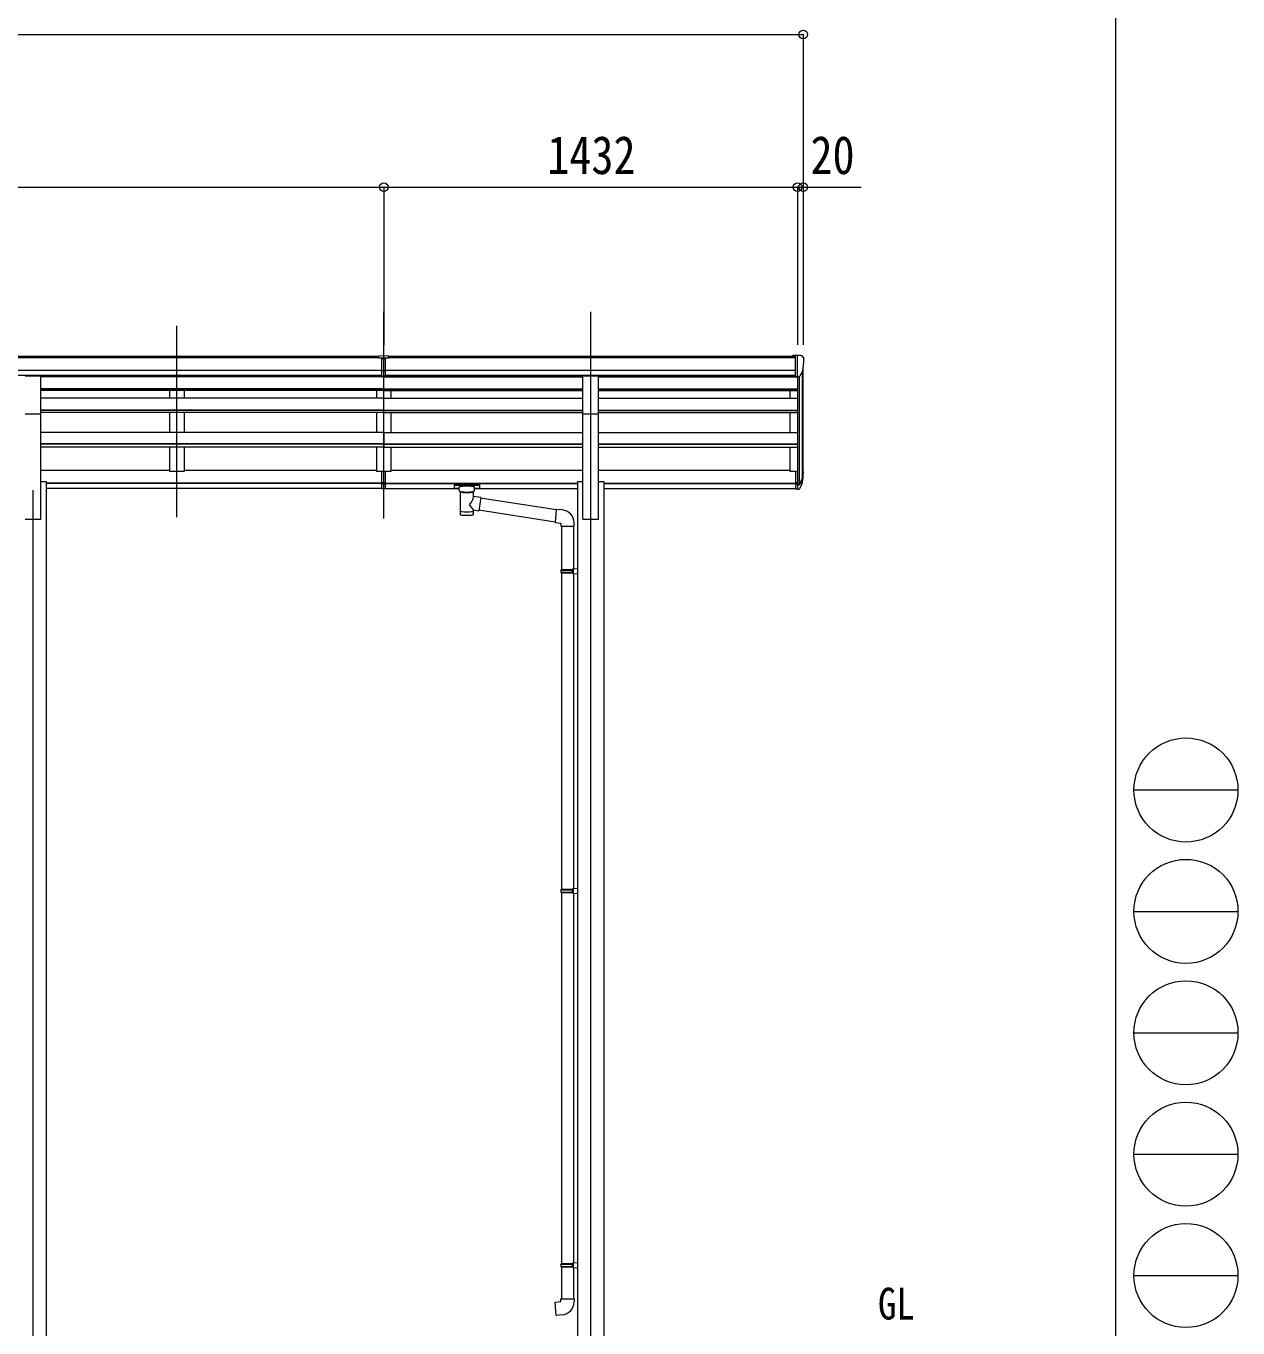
# Model space of a CAD drawing. Units: millimetres at full size, sheet at 1:30. Extents: x -8385 to 8479, y -5853 to 5787.
# Drawn here: x 4284 to 8479, y -2944 to 1561 of the extents above; entities that cross this region are included whole.
import ezdxf
from ezdxf.enums import TextEntityAlignment as Align

# ---------------------------------------------------------------- set-up
doc = ezdxf.new("R2010")
doc.units = ezdxf.units.MM
doc.header["$LTSCALE"] = 30
doc.header["$PDMODE"] = 32
doc.header["$PDSIZE"] = 30
for name, color, linetype, lineweight in [('0-0_0', 7, 'Continuous', 9), ('0-1_本体', 4, 'Continuous', 9), ('0-2_部品', 7, 'Continuous', 9), ('0-8_PARTS2', 2, 'Continuous', 9), ('0-A_寸法', 6, 'Continuous', 9), ('F-0_240', 7, 'Continuous', 9)]:
    doc.layers.add(name, color=color, linetype=linetype, lineweight=lineweight)
doc.styles.add('ＭＳ ゴシック', font='')
doc.styles.get('ＭＳ ゴシック').set_extended_font_data('MS Gothic')

msp = doc.modelspace()

# ---------------------------------------------------------------- linework, layer by layer
at = {"layer": '0-1_本体'}
for p, q in [((-199.37, 418.65), (5505.63, 418.65)), ((-199.37, 413.3), (5505.63, 413.3)), ((5538.63, 418.65), (6947.63, 418.65)), ((5538.63, 413.3), (6947.63, 413.3)), ((-199.37, 369.77), (5515.63, 369.77)), ((5528.63, 369.77), (6947.63, 369.77)), ((6969.85, 363.1), (6969.85, -6.61)), ((6974.13, 17.65), (6974.13, 381.9)), ((-199.37, 352.1), (5515.63, 352.1)), ((5515.63, 349.61), (4335.63, 349.61)), ((5522.13, 347.26), (4335.63, 347.26)), ((4781.13, 349.73), (4781.13, 347.26)), ((4831.13, 349.73), (4831.13, 347.26)), ((5497.13, 349.73), (5497.13, 347.26)), ((5522.13, 299.98), (5522.13, 347.26)), ((5522.13, 347.26), (6210.63, 347.26)), ((5528.63, 352.1), (6947.63, 352.1)), ((5528.63, 349.61), (6210.63, 349.61)), ((5547.13, 349.73), (5547.13, 347.26)), ((6265.63, 349.61), (6947.63, 349.61)), ((6265.63, 347.26), (6954.13, 347.26)), ((6954.13, 347.27), (6954.13, 19.82)), ((6960.13, 347.74), (6960.13, -24.61)), ((5522.13, 305.07), (4335.63, 305.07)), ((5522.13, 303.67), (4335.63, 303.67)), ((5522.13, 299.98), (4335.63, 299.98)), ((5522.13, 272.74), (4335.63, 272.74)), ((4781.13, 299.98), (4781.13, 272.74)), ((4831.13, 299.98), (4831.13, 272.74)), ((5497.13, 299.98), (5497.13, 272.74)), ((5522.13, 305.07), (6210.63, 305.07)), ((5522.13, 303.67), (6210.63, 303.67)), ((5522.13, 299.98), (6210.63, 299.98)), ((5547.13, 299.98), (5547.13, 272.74)), ((6265.63, 305.07), (6954.13, 305.07)), ((6265.63, 303.67), (6954.13, 303.67)), ((6265.63, 299.98), (6954.13, 299.98)), ((6265.63, 272.74), (6954.13, 272.74)), ((6929.13, 272.74), (6929.13, 299.98)), ((5522.13, 232.01), (4335.63, 232.01)), ((5522.13, 230.52), (4335.63, 230.52)), ((5522.13, 232.01), (6210.63, 232.01)), ((5522.13, 230.52), (6210.63, 230.52)), ((6265.63, 232.01), (6954.13, 232.01)), ((6265.63, 230.52), (6954.13, 230.52)), ((5522.13, 223.71), (4335.63, 223.71)), ((4335.63, -145.47), (4335.63, 218.47)), ((4781.13, 223.71), (4781.13, 154.22)), ((4831.13, 223.71), (4831.13, 154.22)), ((5497.13, 223.71), (5497.13, 154.22)), ((5522.13, 223.71), (6210.63, 223.71)), ((5547.13, 223.71), (5547.13, 154.22)), ((6210.63, -145.47), (6210.63, 218.47)), ((6265.63, 223.71), (6954.13, 223.71)), ((6265.63, -145.47), (6265.63, 218.47)), ((6929.13, 154.22), (6929.13, 223.71)), ((5522.13, 154.22), (4335.63, 154.22)), ((5522.13, 154.22), (5522.13, 103.95)), ((5522.13, 154.22), (6210.63, 154.22)), ((6265.63, 154.22), (6954.13, 154.22)), ((5522.13, 114.91), (4335.63, 114.91)), ((5522.13, 113.43), (4335.63, 113.43)), ((5522.13, 103.95), (4335.63, 103.95)), ((4781.13, 103.95), (4781.13, 19)), ((4831.13, 103.95), (4831.13, 19)), ((5497.13, 103.95), (5497.13, 19)), ((5522.13, 114.91), (6210.63, 114.91)), ((5522.13, 113.43), (6210.63, 113.43)), ((5522.13, 103.95), (6210.63, 103.95)), ((6265.63, 114.91), (6954.13, 114.91)), ((6265.63, 113.43), (6954.13, 113.43)), ((6265.63, 103.95), (6954.13, 103.95)), ((6929.13, 19), (6929.13, 103.95)), ((4335.63, 23.8), (4781.13, 23.8)), ((4831.13, 19), (4781.13, 19)), ((4831.13, 23.8), (5497.13, 23.8)), ((5547.13, 23.8), (6210.63, 23.8)), ((6265.63, 23.8), (6929.13, 23.8)), ((6947.63, 19), (6929.13, 19)), ((4335.63, -15.47), (4353.33, -15.47)), ((4353.33, -15.47), (4353.33, -3495.47)), ((5515.63, -20.51), (4353.33, -20.51)), ((5515.63, -21.89), (4353.33, -21.89)), ((5515.63, -39.07), (4353.33, -39.07)), ((5528.63, -20.51), (6192.93, -20.51)), ((5528.63, -21.89), (6192.93, -21.89)), ((5528.63, -39.07), (5782.63, -39.07)), ((5836.63, -39.07), (6192.93, -39.07)), ((6192.93, -15.47), (6210.63, -15.47)), ((6192.93, -15.47), (6192.93, -3495.47)), ((6265.63, -15.47), (6283.33, -15.47)), ((6283.33, -15.47), (6283.33, -3495.47)), ((6283.33, -20.51), (6947.63, -20.51)), ((6283.33, -21.89), (6947.63, -21.89)), ((6283.33, -39.07), (6947.63, -39.07)), ((4280.63, -145.47), (4335.63, -145.47)), ((6210.63, -145.47), (6265.63, -145.47))]:
    msp.add_line(p, q, dxfattribs=at)
for points in [[(5522.13, 223.71), (5522.13, 272.74), (6210.63, 272.74)], [(5547.13, 103.95), (5547.13, 19), (5497.13, 19)]]:
    msp.add_lwpolyline(points, dxfattribs=at)
at = {"layer": '0-2_部品'}
for p, q in [((5505.63, 412.22), (5505.63, 420.06)), ((5505.63, 412.22), (5515.63, 412.22)), ((5522.13, 411.4), (5515.63, 411.8)), ((5515.63, 410.22), (5528.63, 410.22)), ((5528.63, 411.74), (5522.13, 411.42)), ((5528.63, 348.59), (5528.63, 413.87)), ((6947.63, 420.25), (6937.63, 420.16)), ((6937.63, 418.65), (6937.63, 420.16)), ((6947.63, 348.27), (6947.63, 420.25)), ((6966.13, 420.25), (6947.63, 420.25)), ((6954.13, 347.27), (6954.13, 420.25)), ((6966.13, 420.25), (6968.46, 420.11)), ((6969.22, 419.68), (6973.29, 413.88)), ((6976.13, 410.88), (6976.13, 410.25)), ((5515.63, 368.7), (5522.13, 368.54)), ((5522.13, 368.54), (5528.63, 368.7)), ((6961.76, 349.08), (6971.03, 365.15)), ((4280.63, 350.38), (4335.63, 350.38)), ((4335.63, 218.31), (4335.63, 350.38)), ((5515.63, 349.65), (5522.13, 349.26)), ((5522.13, 349.26), (5528.63, 349.65)), ((6210.63, 350.38), (6265.63, 350.38)), ((6210.63, 218.31), (6210.63, 350.38)), ((6265.63, 218.31), (6265.63, 350.38)), ((6947.63, 348.27), (6954.13, 348.27)), ((6954.13, 347.27), (6959.34, 347.59)), ((4280.63, 218.31), (4335.63, 218.31)), ((6210.63, 218.31), (6265.63, 218.31)), ((5515.63, -18.49), (5515.63, 19)), ((5522.13, 23.8), (5522.13, 23.8)), ((5528.63, -18.49), (5528.63, 19)), ((6947.63, 19.82), (6947.63, -41.24)), ((6947.63, 19.82), (6954.13, 19.82)), ((6954.13, 19.82), (6954.13, -42.06)), ((5515.63, -18.49), (5528.63, -18.49)), ((5515.63, -40.73), (5515.63, -18.49)), ((5515.63, -23.89), (5528.63, -23.89)), ((5515.63, -39.67), (5522.13, -40.06)), ((5522.13, -40.06), (5528.63, -39.67)), ((5528.63, -40.73), (5528.63, -18.49)), ((5766.13, -26.95), (5766.13, -37.71)), ((5766.13, -27.14), (5766.13, -28.68)), ((5768.13, -26.29), (5851.13, -26.29)), ((5768.13, -28.47), (5851.13, -28.47)), ((5768.13, -38.38), (5782.63, -38.38)), ((5782.63, -45.18), (5782.63, -34.91)), ((5836.63, -45.18), (5836.63, -34.91)), ((5836.63, -38.38), (5851.13, -38.38)), ((5853.13, -26.95), (5853.13, -37.71)), ((6947.63, -18.49), (6954.13, -18.49)), ((6947.63, -23.89), (6954.13, -23.89)), ((6947.63, -41.24), (6954.13, -41.24)), ((6954.13, -24.89), (6959.27, -24.89)), ((6954.13, -26.89), (6958.98, -26.89)), ((6954.13, -42.06), (6958.98, -42.06)), ((6960.56, -24.14), (6970.32, -5.72)), ((6971.74, -6.22), (6961.57, -25.39)), ((6969.15, -23.07), (6961.57, -40.56)), ((5786.73, -49.68), (5786.71, -129.98)), ((5832.53, -67.26), (5832.53, -49.67)), ((5857.75, -71.16), (5832.53, -67.25)), ((5857.75, -71.16), (5850.73, -116.42)), ((6118.84, -113.73), (5857.44, -73.18)), ((5832.55, -129.98), (5832.53, -113.35)), ((5832.53, -113.6), (5850.73, -116.42)), ((6115.17, -155.66), (5851, -114.68)), ((6139.85, -113.55), (6119.02, -111.72)), ((6134.93, -169.29), (6180.93, -169.29)), ((6136.93, -169.29), (6136.93, -319.53)), ((6178.93, -169.29), (6178.93, -316.97)), ((6180.93, -169.29), (6180.93, -158.38)), ((6134.93, -321.53), (6135.93, -319.53)), ((6134.93, -321.53), (6178.93, -321.53)), ((6134.93, -321.53), (6134.93, -329.53)), ((6134.93, -329.53), (6178.93, -329.53)), ((6134.93, -329.53), (6135.93, -331.53)), ((6135.93, -319.53), (6178.93, -319.53)), ((6135.93, -331.53), (6178.93, -331.53)), ((6136.93, -331.53), (6136.93, -1425.72)), ((6174.45, -321.53), (6174.02, -319.53)), ((6176.93, -317.03), (6192.93, -316.56)), ((6176.93, -319.03), (6176.93, -317.03)), ((6176.93, -319.03), (6178.93, -319.03)), ((6176.93, -334.03), (6176.93, -332.03)), ((6176.93, -334.03), (6192.93, -334.5)), ((6178.93, -334.09), (6178.93, -1423.16)), ((6192.93, -316.56), (6192.93, -334.5)), ((6134.93, -1427.72), (6135.93, -1425.72)), ((6134.93, -1427.72), (6178.93, -1427.72)), ((6134.93, -1427.72), (6134.93, -1435.72)), ((6134.93, -1435.72), (6178.93, -1435.72)), ((6134.93, -1435.72), (6135.93, -1437.72)), ((6135.93, -1425.72), (6178.93, -1425.72)), ((6135.93, -1437.72), (6178.93, -1437.72)), ((6136.93, -1437.72), (6136.93, -2720.88)), ((6174.45, -1427.72), (6174.02, -1425.72)), ((6176.93, -1423.22), (6192.93, -1422.75)), ((6176.93, -1425.22), (6176.93, -1423.22)), ((6176.93, -1425.22), (6178.93, -1425.22)), ((6176.93, -1440.22), (6176.93, -1438.22)), ((6176.93, -1440.22), (6192.93, -1440.69)), ((6178.93, -1440.28), (6178.93, -2718.32)), ((6192.93, -1422.75), (6192.93, -1440.69)), ((6134.93, -2722.88), (6135.93, -2720.88)), ((6134.93, -2722.88), (6178.93, -2722.88)), ((6134.93, -2722.88), (6134.93, -2730.88)), ((6134.93, -2730.88), (6178.93, -2730.88)), ((6134.93, -2730.88), (6135.93, -2732.88)), ((6135.93, -2720.88), (6178.93, -2720.88)), ((6135.93, -2732.88), (6178.93, -2732.88)), ((6136.93, -2732.88), (6136.93, -2842.88)), ((6174.45, -2722.88), (6174.02, -2720.88)), ((6176.93, -2718.38), (6192.93, -2717.91)), ((6176.93, -2720.38), (6176.93, -2718.38)), ((6176.93, -2720.38), (6178.93, -2720.38)), ((6176.93, -2735.38), (6176.93, -2733.38)), ((6176.93, -2735.38), (6192.93, -2735.85)), ((6178.93, -2735.44), (6178.93, -2842.88)), ((6192.93, -2717.91), (6192.93, -2735.85)), ((6134.93, -2842.88), (6180.93, -2842.88)), ((6134.93, -2852.88), (6134.93, -2842.88)), ((6180.93, -2842.88), (6180.93, -2853.79))]:
    msp.add_line(p, q, dxfattribs=at)
for points in [[(5505.63, 420.06), (5523.63, 420.22), (5538.63, 420.09)], [(5528.63, 348.59), (5522.13, 348.19), (5515.63, 348.59), (5515.63, 413.93)], [(5528.63, 412.26), (5538.63, 412.35), (5538.63, 420.09)], [(5528.63, 367.6), (5525.37, 367.51), (5522.13, 367.43), (5518.89, 367.51), (5515.63, 367.6)], [(5528.63, -40.73), (5522.13, -41.13), (5515.63, -40.73)], [(5766.13, -26.95), (5766.17, -26.76), (5766.25, -26.62), (5766.35, -26.53), (5766.45, -26.47), (5766.57, -26.42), (5766.87, -26.36), (5767.36, -26.31), (5767.9, -26.29), (5768.13, -26.29)], [(5766.13, -37.71), (5766.17, -37.91), (5766.25, -38.04), (5766.35, -38.14), (5766.45, -38.2), (5766.57, -38.24), (5766.87, -38.31), (5767.36, -38.35), (5767.9, -38.37), (5768.13, -38.38)], [(5851.13, -26.29), (5851.48, -26.29), (5852.01, -26.32), (5852.46, -26.37), (5852.77, -26.45), (5852.94, -26.54), (5853.06, -26.68), (5853.12, -26.86), (5853.13, -26.95)], [(5851.13, -38.38), (5851.48, -38.37), (5852.01, -38.35), (5852.46, -38.3), (5852.77, -38.22), (5852.94, -38.12), (5853.06, -37.98), (5853.12, -37.8), (5853.13, -37.71)], [(5782.67, -45.13), (5782.65, -45.48), (5782.89, -46.44), (5783.41, -47.32), (5784.22, -48.16), (5785.33, -48.96), (5786.73, -49.68)], [(5832.53, -49.67), (5832.76, -49.58), (5834.12, -48.84), (5835.23, -48), (5835.99, -47.13), (5836.45, -46.23), (5836.62, -45.34)], [(6119.02, -111.72), (6115.01, -157.55), (6134.93, -159.29), (6134.93, -169.29)], [(6174.45, -321.53), (6174.45, -329.53), (6174.02, -331.53)], [(6176.93, -332.03), (6178.93, -332.03), (6178.93, -319.03)], [(6174.45, -1427.72), (6174.45, -1435.72), (6174.02, -1437.72)], [(6176.93, -1438.22), (6178.93, -1438.22), (6178.93, -1425.22)], [(6174.45, -2722.88), (6174.45, -2730.88), (6174.02, -2732.88)], [(6176.93, -2733.38), (6178.93, -2733.38), (6178.93, -2720.38)], [(6139.85, -2898.62), (6119.02, -2900.45), (6115.01, -2854.62), (6134.93, -2852.88)]]:
    msp.add_lwpolyline(points, dxfattribs=at)
for centre, radius, start, end in [((6968.4, 419.11), 1, 35, 86.5), ((6774.13, 410.25), 202, 347.09739, 0), ((6973.13, 410.88), 3, 0, 87), ((6959.16, 350.58), 3, 273.5, 330), ((6840.91, 13.01), 133.22, 344.28698, 356.72013), ((6886.18, 20.23), 88.05, 342.78929, 2.77608), ((6885.47, 15.95), 89.07, 345.58812, 5.50424), ((6958.98, -23.89), 3, 270, 330), ((6958.98, -39.06), 3, 270, 330), ((6959.27, -23.39), 1.5, 270, 330), ((6135.93, -158.38), 45, 0, 85), ((6135.93, -2853.79), 45, 275, 0)]:
    msp.add_arc(centre, radius, start, end, dxfattribs=at)
for centre, major_axis, ratio, start_param, end_param in [((5546.7, 409.91), (24.57, -1.51), 0.121868, 3.1422238, 3.1491027), ((5768.13, -28.68), (2, 0), 0.109601, 1.5707963, 3.1415927), ((5809.63, -34.91), (27, 0), 0.122176, 6.2831853, 9.424778), ((5851.13, -28.68), (2, 0), 0.109601, 0, 1.5707963), ((5809.64, -50.14), (-22.91, 0.42), 0.072511, 0.0008029, 1.5715993), ((5809.64, -51.76), (-22.91, 0.42), 0.072511, 0.0008029, 1.5715993), ((5809.62, -50.14), (22.92, 0.42), 0.07247, 4.71158, 6.2823764), ((5809.62, -51.76), (22.92, 0.42), 0.07247, 4.71158, 6.2823764), ((5809.63, -93.8), (-22.81, -26.62), 0.234429, 1.6855472, 3.1268519), ((5820.63, -45.18), (16, 0), 0.361356, 6.2636979, 6.2831853), ((5809.63, -129.98), (22.92, 0), 0.101955, 3.1415499, 6.2833984), ((5809.63, -117.53), (22.91, 0), 0.122865, 3.1415927, 6.2831853), ((5812.19, -91.15), (20.32, -22.25), 0.045535, 0.0389954, 1.3075346)]:
    msp.add_ellipse(centre, major_axis=major_axis, ratio=ratio, start_param=start_param, end_param=end_param, dxfattribs=at)
at = {"layer": '0-8_PARTS2'}
for p, q in [((5522.13, -143.13), (5522.13, 572.14)), ((6238.13, 572.14), (6238.13, -3595.47)), ((4806.13, -139.27), (4806.13, 523.26)), ((4308.13, -45.47), (4308.13, -3595.47))]:
    msp.add_line(p, q, dxfattribs=at)
at = {"layer": '0-A_寸法'}
for p, q in [((-225.87, 1531.39), (6974.13, 1531.39)), ((6974.13, 1531.39), (6974.13, 457.26)), ((-205.87, 1002.89), (5522.13, 1002.89)), ((5522.13, 1002.89), (5522.13, 457.26)), ((5522.13, 1002.89), (5522.13, 457.26)), ((5522.13, 1002.89), (6954.13, 1002.89)), ((6954.13, 1002.89), (6954.13, 457.26)), ((6954.13, 1002.89), (6974.13, 1002.89)), ((6974.13, 1002.89), (6974.13, 457.26)), ((6974.13, 1002.89), (7174.13, 1002.89))]:
    msp.add_line(p, q, dxfattribs=at)
for p in [(6974.13, 1531.39), (5522.13, 1002.89), (6954.13, 1002.89), (6974.13, 1002.89)]:
    msp.add_point(p, dxfattribs=at)
at = {"layer": 'F-0_240', "color": 5}
msp.add_line((8054.55, 5787.34), (8054.55, -5852.66), dxfattribs=at)
at = {"layer": 'F-0_240', "color": 4}
for p, q in [((8118.66, -1082.66), (8478.66, -1082.66)), ((8118.66, -1502.66), (8478.66, -1502.66)), ((8118.66, -1922.66), (8478.66, -1922.66)), ((8118.66, -2342.66), (8478.66, -2342.66)), ((8118.66, -2762.66), (8478.66, -2762.66))]:
    msp.add_line(p, q, dxfattribs=at)
for centre in [(8298.66, -1082.66), (8298.66, -1502.66), (8298.66, -1922.66), (8298.66, -2342.66), (8298.66, -2762.66)]:
    msp.add_circle(centre, 180, dxfattribs=at)

# ---------------------------------------------------------------- texts
at = {"layer": '0-0_0', "style": 'ＭＳ ゴシック', "width": 0.85}
msp.add_text('GL', height=110, dxfattribs=at).set_placement((7232.6, -2947.91), align=Align.BOTTOM_LEFT)
at = {"layer": '0-A_寸法', "color": 7, "style": 'ＭＳ ゴシック', "width": 0.85}
for s, p in [('1432', (6088.13, 1008.89)), ('20', (6999.13, 1008.89))]:
    msp.add_text(s, height=132, dxfattribs=at).set_placement(p, align=Align.BOTTOM_LEFT)

doc.saveas('drawing.dxf')
